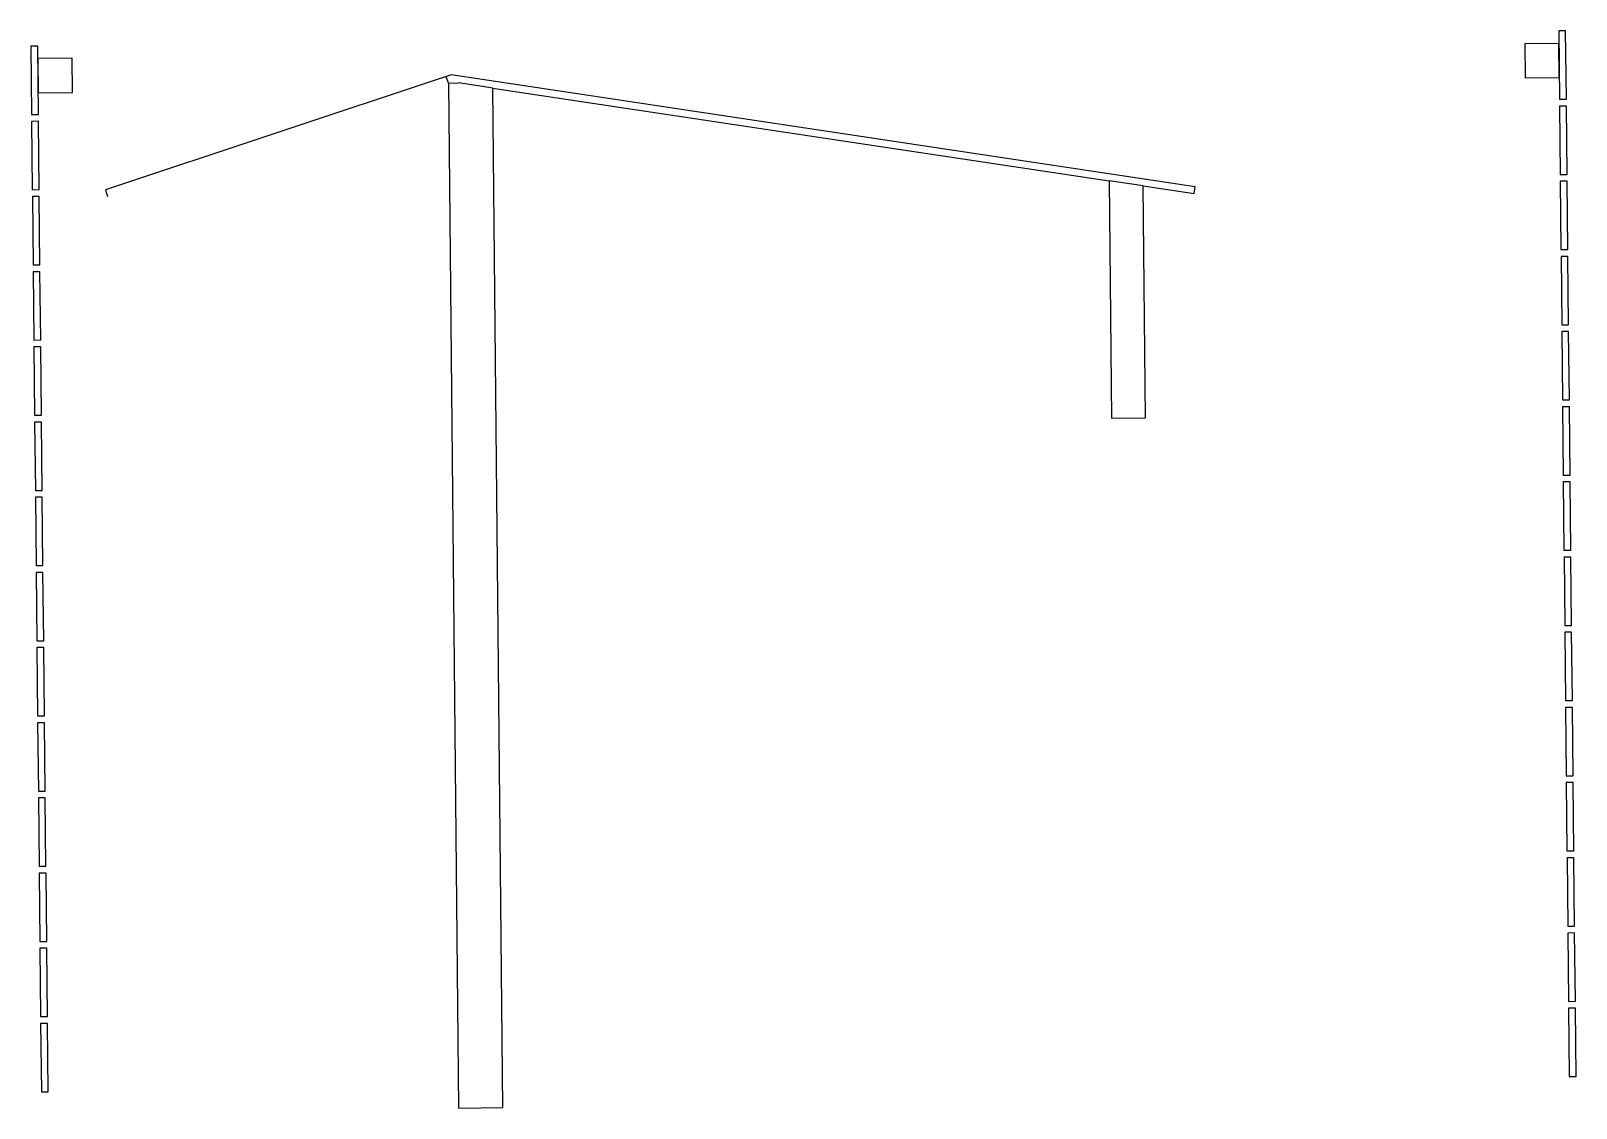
# Model space of a CAD drawing. Extents: x -15.17 to -8.13, y -2.12 to 2.79.
import ezdxf

# ---------------------------------------------------------------- set-up
doc = ezdxf.new("R2010")
doc.units = 0
doc.layers.add('SECTIONCUTEDGES', color=7, linetype='CONTINUOUS')

msp = doc.modelspace()

# ---------------------------------------------------------------- linework, layer by layer
at = {"layer": 'SECTIONCUTEDGES'}
for p, q in [((-8.1743, 2.793), (-8.2054, 2.7926)), ((-8.2054, 2.7926), (-8.2023, 2.4809)), ((-8.1711, 2.4812), (-8.1743, 2.793)), ((-15.1427, 2.7233), (-15.1739, 2.723)), ((-15.1739, 2.723), (-15.1708, 2.4112)), ((-15.1396, 2.4116), (-15.1427, 2.7233)), ((-8.2049, 2.7361), (-8.3608, 2.7345)), ((-8.3608, 2.7345), (-8.3592, 2.5786)), ((-8.2033, 2.5802), (-8.2049, 2.7361)), ((-14.9863, 2.6683), (-15.1422, 2.6668)), ((-15.1422, 2.6668), (-15.1406, 2.5109)), ((-14.9847, 2.5125), (-14.9863, 2.6683)), ((-13.28, 2.5845), (-14.8339, 2.0677)), ((-13.2573, 2.5921), (-13.28, 2.5845)), ((-13.2701, 2.555), (-13.28, 2.5845)), ((-13.2701, 2.555), (-13.2234, 2.5554)), ((-13.2701, 2.555), (-13.2234, -2.1219)), ((-9.8634, 2.0811), (-13.2573, 2.5921)), ((-13.1141, 2.539), (-13.2234, 2.5554)), ((-13.0672, 2.5319), (-13.1141, 2.539)), ((-8.3592, 2.5786), (-8.2033, 2.5802)), ((-15.1406, 2.5109), (-14.9847, 2.5125)), ((-13.0208, -2.1198), (-13.0672, 2.5319)), ((-13.0672, 2.5319), (-10.2566, 2.1088)), ((-8.2023, 2.4809), (-8.1711, 2.4812)), ((-15.1708, 2.4112), (-15.1396, 2.4116)), ((-8.1708, 2.45), (-8.202, 2.4497)), ((-8.202, 2.4497), (-8.1989, 2.1379)), ((-8.1677, 2.1382), (-8.1708, 2.45)), ((-15.1393, 2.3804), (-15.1705, 2.3801)), ((-15.1705, 2.3801), (-15.1674, 2.0683)), ((-15.1362, 2.0686), (-15.1393, 2.3804)), ((-8.1989, 2.1379), (-8.1677, 2.1382)), ((-15.1674, 2.0683), (-15.1362, 2.0686)), ((-14.8339, 2.0677), (-14.8241, 2.0381)), ((-10.2566, 2.1088), (-10.2458, 1.0261)), ((-10.1005, 2.0853), (-10.2566, 2.1088)), ((-10.1005, 2.0853), (-9.868, 2.0503)), ((-10.0899, 1.0276), (-10.1005, 2.0853)), ((-9.868, 2.0503), (-9.8634, 2.0811)), ((-8.1674, 2.107), (-8.1986, 2.1067)), ((-8.1986, 2.1067), (-8.1955, 1.7949)), ((-8.1643, 1.7952), (-8.1674, 2.107)), ((-15.1359, 2.0374), (-15.1671, 2.0371)), ((-15.1671, 2.0371), (-15.1639, 1.7253)), ((-15.1328, 1.7256), (-15.1359, 2.0374)), ((-8.1955, 1.7949), (-8.1643, 1.7952)), ((-8.164, 1.7641), (-8.1952, 1.7637)), ((-8.1952, 1.7637), (-8.192, 1.452)), ((-8.1609, 1.4523), (-8.164, 1.7641)), ((-15.1639, 1.7253), (-15.1328, 1.7256)), ((-15.1325, 1.6944), (-15.1636, 1.6941)), ((-15.1636, 1.6941), (-15.1605, 1.3823)), ((-15.1293, 1.3827), (-15.1325, 1.6944)), ((-8.192, 1.452), (-8.1609, 1.4523)), ((-8.1606, 1.4211), (-8.1917, 1.4208)), ((-8.1917, 1.4208), (-8.1886, 1.109)), ((-8.1574, 1.1093), (-8.1606, 1.4211)), ((-15.1605, 1.3823), (-15.1293, 1.3827)), ((-15.129, 1.3515), (-15.1602, 1.3512)), ((-15.1602, 1.3512), (-15.1571, 1.0394)), ((-15.1259, 1.0397), (-15.129, 1.3515)), ((-8.1886, 1.109), (-8.1574, 1.1093)), ((-8.1571, 1.0781), (-8.1883, 1.0778)), ((-8.1883, 1.0778), (-8.1852, 0.766)), ((-8.154, 0.7663), (-8.1571, 1.0781)), ((-15.1571, 1.0394), (-15.1259, 1.0397)), ((-15.1256, 1.0085), (-15.1568, 1.0082)), ((-15.1568, 1.0082), (-15.1537, 0.6964)), ((-15.1225, 0.6967), (-15.1256, 1.0085)), ((-10.2458, 1.0261), (-10.0899, 1.0276)), ((-8.1852, 0.766), (-8.154, 0.7663)), ((-8.1537, 0.7351), (-8.1849, 0.7348)), ((-8.1849, 0.7348), (-8.1818, 0.423)), ((-8.1506, 0.4234), (-8.1537, 0.7351)), ((-15.1537, 0.6964), (-15.1225, 0.6967)), ((-15.1222, 0.6655), (-15.1534, 0.6652)), ((-15.1534, 0.6652), (-15.1502, 0.3534)), ((-15.1191, 0.3537), (-15.1222, 0.6655)), ((-8.1818, 0.423), (-8.1506, 0.4234)), ((-15.1502, 0.3534), (-15.1191, 0.3537)), ((-8.1503, 0.3922), (-8.1815, 0.3919)), ((-8.1815, 0.3919), (-8.1783, 0.0801)), ((-8.1472, 0.0804), (-8.1503, 0.3922)), ((-15.1188, 0.3226), (-15.1499, 0.3223)), ((-15.1499, 0.3223), (-15.1468, 0.0105)), ((-15.1156, 0.0108), (-15.1188, 0.3226)), ((-8.1783, 0.0801), (-8.1472, 0.0804)), ((-15.1468, 0.0105), (-15.1156, 0.0108)), ((-8.1469, 0.0492), (-8.178, 0.0489)), ((-8.178, 0.0489), (-8.1749, -0.2629)), ((-8.1437, -0.2626), (-8.1469, 0.0492)), ((-15.1153, -0.0204), (-15.1465, -0.0207)), ((-15.1465, -0.0207), (-15.1434, -0.3325)), ((-15.1122, -0.3322), (-15.1153, -0.0204)), ((-8.1749, -0.2629), (-8.1437, -0.2626)), ((-15.1434, -0.3325), (-15.1122, -0.3322)), ((-8.1434, -0.2938), (-8.1746, -0.2941)), ((-8.1746, -0.2941), (-8.1715, -0.6059)), ((-8.1403, -0.6055), (-8.1434, -0.2938)), ((-15.1119, -0.3634), (-15.1431, -0.3637)), ((-15.1431, -0.3637), (-15.14, -0.6755)), ((-15.1088, -0.6752), (-15.1119, -0.3634)), ((-8.1715, -0.6059), (-8.1403, -0.6055)), ((-15.14, -0.6755), (-15.1088, -0.6752)), ((-8.14, -0.6367), (-8.1712, -0.637)), ((-8.1712, -0.637), (-8.1681, -0.9488)), ((-8.1369, -0.9485), (-8.14, -0.6367)), ((-15.1085, -0.7063), (-15.1397, -0.7066)), ((-15.1397, -0.7066), (-15.1365, -1.0184)), ((-15.1054, -1.0181), (-15.1085, -0.7063)), ((-8.1681, -0.9488), (-8.1369, -0.9485)), ((-8.1366, -0.9797), (-8.1678, -0.98)), ((-8.1678, -0.98), (-8.1646, -1.2918)), ((-8.1335, -1.2915), (-8.1366, -0.9797)), ((-15.1365, -1.0184), (-15.1054, -1.0181)), ((-15.105, -1.0493), (-15.1362, -1.0496)), ((-15.1362, -1.0496), (-15.1331, -1.3614)), ((-15.1019, -1.3611), (-15.105, -1.0493)), ((-8.1646, -1.2918), (-8.1335, -1.2915)), ((-8.1332, -1.3227), (-8.1643, -1.323)), ((-8.1643, -1.323), (-8.1612, -1.6348)), ((-8.13, -1.6344), (-8.1332, -1.3227)), ((-15.1331, -1.3614), (-15.1019, -1.3611)), ((-15.1016, -1.3923), (-15.1328, -1.3926)), ((-15.1328, -1.3926), (-15.1297, -1.7044)), ((-15.0985, -1.7041), (-15.1016, -1.3923)), ((-8.1612, -1.6348), (-8.13, -1.6344)), ((-8.1297, -1.6656), (-8.1609, -1.6659)), ((-8.1609, -1.6659), (-8.1578, -1.9777)), ((-8.1266, -1.9774), (-8.1297, -1.6656)), ((-15.1297, -1.7044), (-15.0985, -1.7041)), ((-15.0982, -1.7352), (-15.1294, -1.7355)), ((-15.1294, -1.7355), (-15.1263, -2.0473)), ((-15.0951, -2.047), (-15.0982, -1.7352)), ((-8.1578, -1.9777), (-8.1266, -1.9774)), ((-15.1263, -2.0473), (-15.0951, -2.047)), ((-13.2234, -2.1219), (-13.0208, -2.1198))]:
    msp.add_line(p, q, dxfattribs=at)

doc.saveas('drawing.dxf')
